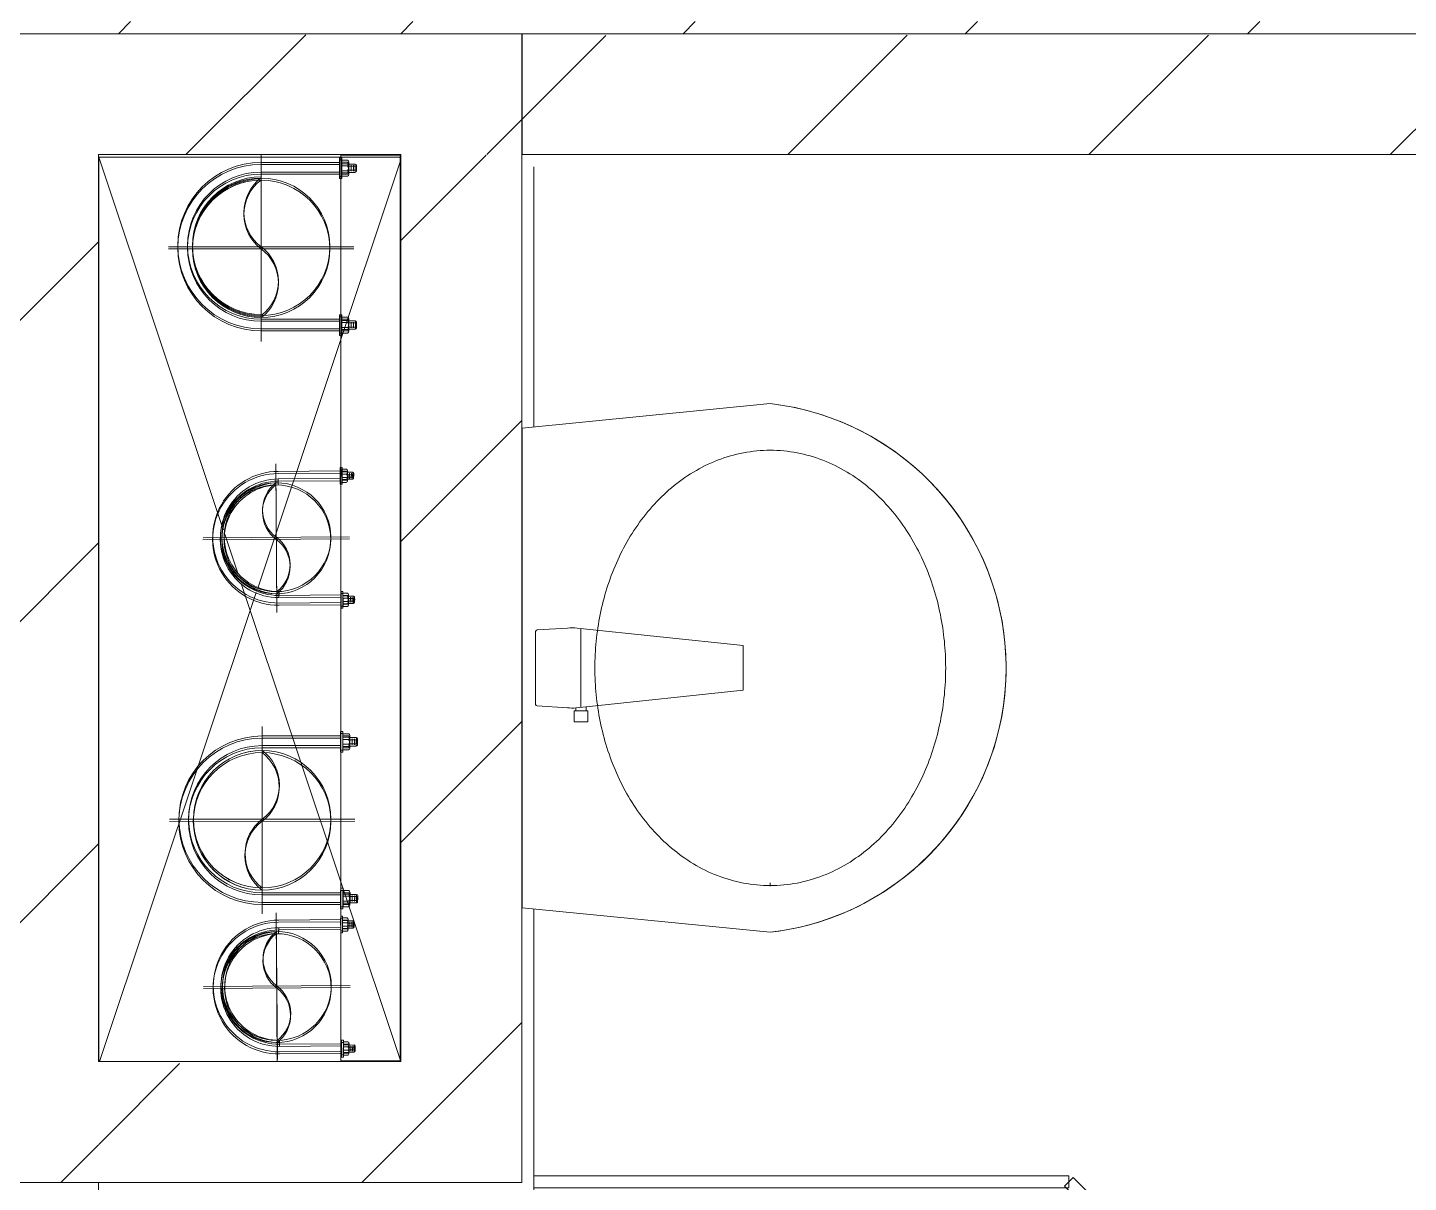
# Model space of a CAD drawing. Header units: millimetres. Extents: x 5357 to 201988, y -16345 to 109895.
# Drawn here: x 46694 to 47836, y 65887 to 66842 of the extents above; entities that cross this region are included whole.
import ezdxf

# ---------------------------------------------------------------- set-up
doc = ezdxf.new("R2010")
doc.units = ezdxf.units.MM
doc.linetypes.add('IMPORT-CENTER _3_', pattern=[10.16, 6.35, -1.27, 1.27, -1.27])
for name, color, linetype, lineweight in [('0-1', 7, 'Continuous', 5), ('0-2', 53, 'Continuous', 9), ('A-CLNG', 13, 'Continuous', 9), ('A-FLOR-1', 10, 'Continuous', 9), ('A-FLOR-2', 53, 'Continuous', 9), ('A-GLAZ-CURT-1', 53, 'Continuous', 9), ('A-WALL-1', 9, 'Continuous', 18), ('A-WALL-4', 113, 'Continuous', 18), ('A-WALL-PATT-1', 10, 'Continuous', 9), ('A-WALL-PATT-2', 53, 'Continuous', 9), ('A-WALL-PATT-3', 111, 'Continuous', 9), ('G-IMPT', 8, 'Continuous', 9), ('G-IMPT-2', 8, 'IMPORT-CENTER _3_', 9), ('I-WALL-1', 9, 'Continuous', 18), ('M-EQPM', 50, 'Continuous', 9), ('P-SANR-FIXT-1', 53, 'Continuous', 9), ('P-SANR-FIXT-2', 221, 'Continuous', 9)]:
    doc.layers.add(name, color=color, linetype=linetype, lineweight=lineweight)
pattern_1 = [(45, (0, 0), (-124.4508, 124.4508), [])]
pattern_2 = [(0, (0, 0), (894.08, 223.52), [73.762, -596.798, 73.762, -596.798, -3576.32]), (0, (0, 0), (894.08, 223.52), [-1341.12, 73.762, -1267.358, 73.762, -596.798, -1564.64]), (0, (0, 0), (894.08, 223.52), [-3352.8, 73.762, -373.278, 73.762, -1043.838]), (120, (335.28, 111.76), (-640.614, 662.536), [73.762, -596.798, 73.762, -4173.118]), (120, (335.28, 111.76), (-640.614, 662.536), [-744.322, -596.798, 73.762, -1267.358, -2235.2]), (120, (335.28, 111.76), (-640.614, 662.536), [-2682.24, 73.762, -596.798, 73.762, -1490.878]), (120, (335.28, 111.76), (-640.614, 662.536), [-3426.562, -373.278, 73.762, -1043.838]), (240, (447.04, 558.8), (-253.466, -886.056), [73.762, -596.798, 73.762, -4173.118]), (240, (447.04, 558.8), (-253.466, -886.056), [-744.322, -596.798, 73.762, -1267.358, -2235.2]), (240, (447.04, 558.8), (-253.466, -886.056), [-2682.24, 73.762, -596.798, 73.762, -1490.878]), (240, (447.04, 558.8), (-253.466, -886.056), [-3426.562, -373.278, 73.762, -1043.838])]

# ---------------------------------------------------------------- blocks, each defined once
blk = doc.blocks.new('NCV_TKTC_KET CAU_rvt-1-TKCS_MB SÂN ĐƯỜNG NỘI BỘ')
at = {"layer": 'A-FLOR-1'}
for p, q in [((47002.6, 66734.9), (46753, 66734.9)), ((46753, 66734.9), (46753, 65986.9))]:
    blk.add_line(p, q, dxfattribs=at)
at = {"layer": 'A-FLOR-2'}
for p, q in [((46753, 66734.9), (47002.6, 66734.9)), ((46753, 65986.9), (46753, 66734.9))]:
    blk.add_line(p, q, dxfattribs=at)
blk = doc.blocks.new('bonruatreo - Chậu rửa-401074-TKCS_MB SÂN ĐƯỜNG NỘI BỘ')
at = {"layer": 'P-SANR-FIXT-1'}
for p, q in [((198.4, 0), (-198.4, 0)), ((165, 0), (-165, 0)), ((218.6, -205), (198.4, 0)), ((-198.4, 0), (-218.6, -205)), ((-180.6, -205), (-177.8, -205))]:
    blk.add_line(p, q, dxfattribs=at)
at = {"layer": 'P-SANR-FIXT-1', "flags": 128}
blk.add_lwpolyline([(218.6, -205), (217.4, -213.7), (215.9, -222.4), (214, -231), (211.8, -239.5), (209.3, -247.9), (206.4, -256.2), (203.2, -264.4), (199.6, -272.5), (195.8, -280.4), (191.6, -288.1), (187.1, -295.7), (182.3, -303.1), (177.3, -310.3), (171.9, -317.3), (166.3, -324.1), (160.4, -330.6), (154.2, -336.9), (147.8, -342.9), (141.2, -348.7), (134.3, -354.2), (127.3, -359.4), (120, -364.4), (112.5, -369), (104.9, -373.4), (97.1, -377.4), (89.1, -381.2), (81, -384.6), (72.7, -387.6), (64.4, -390.4), (55.9, -392.8), (47.3, -394.8), (38.7, -396.6), (30, -397.9), (21.3, -399), (12.5, -399.6), (3.7, -400), (-5.1, -399.9), (-13.9, -399.6), (-22.6, -398.8), (-31.4, -397.8), (-40.1, -396.3), (-48.7, -394.5), (-57.2, -392.4), (-65.7, -390), (-74, -387.2), (-82.2, -384.1), (-90.3, -380.6), (-98.3, -376.8), (-106.1, -372.7), (-113.7, -368.3), (-121.1, -363.6), (-128.4, -358.7), (-135.4, -353.4), (-142.2, -347.8), (-148.8, -342), (-155.2, -335.9), (-161.3, -329.6), (-167.2, -323), (-172.8, -316.2), (-178.1, -309.2), (-183.1, -302), (-187.8, -294.6), (-192.2, -287), (-196.4, -279.2), (-200.2, -271.3), (-203.7, -263.2), (-206.8, -255), (-209.7, -246.6), (-212.2, -238.2), (-214.3, -229.7), (-216.1, -221.1), (-217.6, -212.4), (-218.6, -205)], dxfattribs=at)
at = {"layer": 'P-SANR-FIXT-1'}
blk.add_arc((0, -180), 220, 186.525, 353.475, dxfattribs=at)
for points in [[(-180, -205), (-180, -197.6), (-178.6, -182.7), (-172.4, -161.2), (-162.5, -141.1), (-149.4, -123), (-133.8, -107), (-116.1, -93.4), (-96.9, -82.1), (-76.5, -73.2), (-55.2, -66.5), (-33.3, -62.1), (-11.2, -59.9), (11.1, -59.9), (33.3, -62.1), (55.2, -66.5), (76.5, -73.2), (96.9, -82.1), (116.1, -93.4), (133.8, -107.1), (149.5, -123), (162.5, -141.2), (172.4, -161.2), (178.6, -182.7), (180, -197.6), (180, -205)], [(180, -205), (180, -212.4), (178.6, -227.3), (172.4, -248.8), (162.5, -268.8), (149.5, -287), (133.8, -302.9), (116.1, -316.6), (96.9, -327.9), (76.5, -336.8), (55.2, -343.5), (33.3, -347.9), (11.1, -350.1), (-11.2, -350.1), (-33.3, -347.9), (-55.2, -343.5), (-76.5, -336.8), (-96.9, -327.9), (-116.1, -316.6), (-133.8, -303), (-149.4, -287), (-162.5, -268.9), (-172.4, -248.8), (-178.6, -227.3), (-180, -212.4), (-180, -205)]]:
    blk.add_open_spline(points, degree=3, dxfattribs=at)
at = {"layer": 'P-SANR-FIXT-2'}
for p, q in [((-30.2, -11), (30.2, -11)), ((-33, -37.3), (-31.4, -12.2)), ((31.4, -12.2), (33, -37.3)), ((-44.7, -42.8), (-35.6, -42.8)), ((-44.7, -54.2), (-44.7, -42.8)), ((-35.6, -42.8), (-35.6, -44.2)), ((-35.6, -44.2), (-33.1, -44.2)), ((-35.6, -44.2), (-35.6, -52.9)), ((-32.2, -52.9), (-33.1, -44.2)), ((33, -45.4), (18.5, -182.5)), ((-35.6, -54.2), (-44.7, -54.2)), ((-35.6, -52.9), (-35.6, -54.2)), ((-32.2, -52.9), (-35.6, -52.9)), ((32.7, -48.5), (-32.7, -48.5)), ((-18.5, -182.5), (-32.2, -52.9)), ((18.5, -182.5), (-18.5, -182.5))]:
    blk.add_line(p, q, dxfattribs=at)
for centre, radius, start, end in [((-30.1, -12.3), 1.3, 91.2278, 176.4003), ((30.1, -12.3), 1.3, 3.5997, 88.7722), ((5.5, -41.4), 38.7, 173.966, 184.1457), ((-5.5, -41.4), 38.7, 353.966, 6.034)]:
    blk.add_arc(centre, radius, start, end, dxfattribs=at)
blk = doc.blocks.new('System Panel - Glazed-580253-TKCS_MB SÂN ĐƯỜNG NỘI BỘ')
at = {"layer": 'A-GLAZ-CURT-1'}
for p, q in [((352.2, 5), (-352.2, 5)), ((-352.2, 5), (-352.2, -5)), ((352.2, -5), (352.2, 5)), ((-352.2, -5), (352.2, -5))]:
    blk.add_line(p, q, dxfattribs=at)
blk = doc.blocks.new('System Panel - Glazed-918428-TKCS_MB SÂN ĐƯỜNG NỘI BỘ')
at = {"layer": 'A-GLAZ-CURT-1'}
for p, q in [((221.2, 5), (-221.2, 5)), ((-221.2, 5), (-221.2, -5)), ((221.2, -5), (221.2, 5)), ((-221.2, -5), (221.2, -5))]:
    blk.add_line(p, q, dxfattribs=at)
blk = doc.blocks.new('NCV_TKTC_TANG 1_rvt-1-TKCS_MB SÂN ĐƯỜNG NỘI BỘ')
at = {"layer": 'A-WALL-PATT-1'}
h = blk.add_hatch(dxfattribs=at)
h.set_pattern_fill('FP_1', color=256, style=0, pattern_type=2)
h.set_pattern_definition(pattern_1)
h.paths.add_polyline_path([(47923, 66736.9), (49052.6, 66736.9), (49052.6, 66836.9), (47103, 66835.3), (47103, 66736.9), (47722.5, 66736.9)])
h = blk.add_hatch(dxfattribs=at)
h.set_pattern_fill('FP_3', color=256, style=0, pattern_type=2)
h.set_pattern_definition(pattern_2)
h.paths.add_polyline_path([(47102.6, 65886.9), (47112.6, 65886.9), (47112.6, 66113), (47103, 66113.9), (47103, 66510.8), (47112.6, 66511.7), (47112.6, 66726.9), (47102.6, 66726.9), (47102.6, 65931.6)])
h = blk.add_hatch(dxfattribs=at)
h.set_pattern_fill('FP_3', color=256, style=0, pattern_type=2)
h.set_pattern_definition(pattern_2)
h.paths.add_polyline_path([(46752.6, 64946.9), (46762.6, 64948.8), (46762.6, 65378.4), (46754.9, 65380.9), (46757.4, 65396.3), (46762.6, 65396.3), (46762.6, 65886.9), (46752.6, 65886.9), (46752.6, 65021.1)])
at = {"layer": 'A-WALL-PATT-2'}
h = blk.add_hatch(dxfattribs=at)
h.set_pattern_fill('FP_2', color=256, style=0, pattern_type=2)
h.set_pattern_definition([(45, (0, 0), (-116.67262, 116.67262), [])])
h.paths.add_polyline_path([(47148.6, 66836.9), (49052.6, 66836.9), (49051.5, 66846.9), (45552.6, 66846.9), (45552.6, 66836.9), (47117.2, 66836.9)])
h.paths.add_polyline_path([(44752.6, 66836.9), (44752.6, 66846.9), (44652.6, 66846.9), (44652.6, 66836.9), (44662.6, 66836.9)])
at = {"layer": 'A-WALL-1'}
for p, q in [((49052.6, 66836.9), (47103, 66836.9)), ((47103, 66836.9), (47103, 66736.9)), ((47103, 66736.9), (49052.6, 66736.9))]:
    blk.add_line(p, q, dxfattribs=at)
at = {"layer": 'I-WALL-1'}
for p, q in [((46653, 66836.9), (49052.6, 66836.9)), ((47102.6, 66726.9), (47102.6, 65886.9)), ((47112.6, 66511.7), (47112.6, 66726.9)), ((47112.6, 65886.9), (47112.6, 66113)), ((46762.6, 65886.9), (46752.6, 65886.9)), ((46752.6, 65886.9), (46752.6, 65036.9)), ((47102.6, 65886.9), (46762.6, 65886.9)), ((47112.6, 65876.9), (47112.6, 65886.9))]:
    blk.add_line(p, q, dxfattribs=at)
at = {"layer": 'A-GLAZ-CURT-1'}
for name, p, rotation in [('System Panel - Glazed-918428-TKCS_MB SÂN ĐƯỜNG NỘI BỘ', (47333.7, 65887.4), 180), ('System Panel - Glazed-580253-TKCS_MB SÂN ĐƯỜNG NỘI BỘ', (47803.9, 65638.3), 135.0000000000004)]:
    blk.add_blockref(name, p, dxfattribs=dict(at, rotation=rotation))
at = {"layer": 'P-SANR-FIXT-1', "rotation": 90.00000000000044}
blk.add_blockref('bonruatreo - Chậu rửa-401074-TKCS_MB SÂN ĐƯỜNG NỘI BỘ', (47103, 66312.4), dxfattribs=at)
blk = doc.blocks.new('TKTC_XREF_251221_MB TANG 1 - TKTC_XREF_260130_MB TANG 1_dwg_CUM U_DN100-4202115-TKCS_MB SÂN ĐƯỜNG NỘI BỘ')
at = {"layer": 'G-IMPT'}
for p, q in [((-79.1, 66.6), (-79.1, 63.4)), ((-76.6, 66.6), (-76.6, 63.4)), ((-74.6, 66.6), (-74.6, 63.4)), ((-72.7, 69.3), (-72.7, 60.7)), ((-66.9, 67.9), (-71.7, 67.9)), ((-66.9, 62.1), (-71.7, 62.1)), ((-65, 69), (0, 69)), ((-79.1, -63.4), (-79.1, -66.6)), ((-76.6, -63.4), (-76.6, -66.6)), ((-74.6, -63.4), (-74.6, -66.6)), ((-72.7, -60.7), (-72.7, -69.3)), ((-66.9, -62.1), (-71.7, -62.1)), ((-66.9, -67.9), (-71.7, -67.9)), ((-65, -69), (0, -69))]:
    blk.add_line(p, q, dxfattribs=at)
at = {"layer": 'G-IMPT', "flags": 128}
for points in [[(-66.9, 70.8), (-66.9, 72.7), (-65, 72.7), (-65, 57.3), (-66.9, 57.3), (-66.9, 59.2)], [(-72.7, 67.6), (-78.1, 67.6), (-78.1, 62.4), (-72.7, 62.4)], [(-71.7, 59.2), (-66.9, 59.2), (-66.9, 70.8), (-71.7, 70.8)], [(-65, 61), (0, 61), (0, 57)], [(-66.9, -59.2), (-66.9, -57.3), (-65, -57.3), (-65, -72.7), (-66.9, -72.7), (-66.9, -70.8)], [(-65, -61), (0, -61), (0, -57)], [(-72.7, -62.4), (-78.1, -62.4), (-78.1, -67.6), (-72.7, -67.6)], [(-71.7, -70.8), (-66.9, -70.8), (-66.9, -59.2), (-71.7, -59.2)]]:
    blk.add_lwpolyline(points, dxfattribs=at)
at = {"layer": 'G-IMPT'}
for centre, radius, start, end in [((-78.1, 66.6), 0.96, 90, 180), ((-78.1, 63.4), 0.96, 180, 270), ((-71.1, 69.3), 1.56, 112.6199, 247.3801), ((-67.9, 65), 4.8, 143.1301, 216.8699), ((-71.1, 60.7), 1.56, 112.6199, 247.3801), ((0, 0), 69, 270, 90), ((0, 0), 61, 270, 90), ((0, 0), 57, 270, 90), ((-78.1, -63.4), 0.96, 90, 180), ((-78.1, -66.6), 0.96, 180, 270), ((-71.1, -60.7), 1.56, 112.6199, 247.3801), ((-67.9, -65), 4.8, 143.1301, 216.8699), ((-71.1, -69.3), 1.56, 112.6199, 247.3801)]:
    blk.add_arc(centre, radius, start, end, dxfattribs=at)
blk = doc.blocks.new('TKTC_XREF_251221_MB TANG 1 - TKTC_XREF_260130_MB TANG 1_dwg_$cc-4202117-TKCS_MB SÂN ĐƯỜNG NỘI BỘ')
at = {"layer": 'G-IMPT'}
blk.add_circle((0, 0), 0.5, dxfattribs=at)
for centre, radius, start, end in [((0, 0), 0.5, 90, 270), ((0.188, 0.25), 0.313, 126.8699, 233.1301), ((-0.188, -0.25), 0.313, 306.8699, 53.1301)]:
    blk.add_arc(centre, radius, start, end, dxfattribs=at)
at = {"layer": 'G-IMPT-2'}
for p, q in [((0, -0.673), (0, 0.673)), ((-0.673, 0), (0.673, 0))]:
    blk.add_line(p, q, dxfattribs=at)
blk = doc.blocks.new('TKTC_XREF_251221_MB TANG 1 - TKTC_XREF_260130_MB TANG 1_dwg_$cc-V266-TKCS_MB SÂN ĐƯỜNG NỘI BỘ')
at = {"layer": 'G-IMPT'}
blk.add_circle((0, 0), 0.5, dxfattribs=at)
for centre, radius, start, end in [((0, 0), 0.5, 90, 270), ((0.188, 0.25), 0.313, 126.8699, 233.1301), ((-0.188, -0.25), 0.313, 306.8699, 53.1301)]:
    blk.add_arc(centre, radius, start, end, dxfattribs=at)
at = {"layer": 'G-IMPT-2'}
for p, q in [((0, -0.673), (0, 0.673)), ((-0.673, 0), (0.673, 0))]:
    blk.add_line(p, q, dxfattribs=at)
blk = doc.blocks.new('TKTC_XREF_251221_MB TANG 1 - TKTC_XREF_260130_MB TANG 1_dwg_CUM U_DN100-4202112-TKCS_MB SÂN ĐƯỜNG NỘI BỘ')
at = {"layer": 'G-IMPT'}
for p, q in [((-72.7, 69.3), (-72.7, 60.7)), ((-65, 69), (0, 69)), ((-79.1, 66.6), (-79.1, 63.4)), ((-76.6, 66.6), (-76.6, 63.4)), ((-74.6, 66.6), (-74.6, 63.4)), ((-66.9, 67.9), (-71.7, 67.9)), ((-66.9, 62.1), (-71.7, 62.1)), ((-79.1, -63.4), (-79.1, -66.6)), ((-76.6, -63.4), (-76.6, -66.6)), ((-74.6, -63.4), (-74.6, -66.6)), ((-72.7, -60.7), (-72.7, -69.3)), ((-66.9, -62.1), (-71.7, -62.1)), ((-66.9, -67.9), (-71.7, -67.9)), ((-65, -69), (0, -69))]:
    blk.add_line(p, q, dxfattribs=at)
at = {"layer": 'G-IMPT', "flags": 128}
for points in [[(-71.7, 59.2), (-66.9, 59.2), (-66.9, 70.8), (-71.7, 70.8)], [(-66.9, 70.8), (-66.9, 72.7), (-65, 72.7), (-65, 57.3), (-66.9, 57.3), (-66.9, 59.2)], [(-72.7, 67.6), (-78.1, 67.6), (-78.1, 62.4), (-72.7, 62.4)], [(-65, 61), (0, 61), (0, 57)], [(-65, -61), (0, -61), (0, -57)], [(-72.7, -62.4), (-78.1, -62.4), (-78.1, -67.6), (-72.7, -67.6)], [(-71.7, -70.8), (-66.9, -70.8), (-66.9, -59.2), (-71.7, -59.2)], [(-66.9, -59.2), (-66.9, -57.3), (-65, -57.3), (-65, -72.7), (-66.9, -72.7), (-66.9, -70.8)]]:
    blk.add_lwpolyline(points, dxfattribs=at)
at = {"layer": 'G-IMPT'}
for centre, radius, start, end in [((-71.1, 69.3), 1.56, 112.6199, 247.3801), ((0, 0), 69, 270, 90), ((-78.1, 66.6), 0.96, 90, 180), ((-78.1, 63.4), 0.96, 180, 270), ((-67.9, 65), 4.8, 143.1301, 216.8699), ((-71.1, 60.7), 1.56, 112.6199, 247.3801), ((0, 0), 61, 270, 90), ((0, 0), 57, 270, 90), ((-78.1, -63.4), 0.96, 90, 180), ((-78.1, -66.6), 0.96, 180, 270), ((-71.1, -60.7), 1.56, 112.6199, 247.3801), ((-67.9, -65), 4.8, 143.1301, 216.8699), ((-71.1, -69.3), 1.56, 112.6199, 247.3801)]:
    blk.add_arc(centre, radius, start, end, dxfattribs=at)
blk = doc.blocks.new('TKTC_XREF_251221_MB TANG 1 - TKTC_XREF_260130_MB TANG 1_dwg_$cc-4202114-TKCS_MB SÂN ĐƯỜNG NỘI BỘ')
at = {"layer": 'G-IMPT'}
blk.add_circle((0, 0), 0.5, dxfattribs=at)
for centre, radius, start, end in [((0, 0), 0.5, 90, 270), ((0.188, 0.25), 0.313, 126.8699, 233.1301), ((-0.188, -0.25), 0.313, 306.8699, 53.1301)]:
    blk.add_arc(centre, radius, start, end, dxfattribs=at)
at = {"layer": 'G-IMPT-2'}
for p, q in [((0, -0.673), (0, 0.673)), ((-0.673, 0), (0.673, 0))]:
    blk.add_line(p, q, dxfattribs=at)
blk = doc.blocks.new('TKTC_XREF_251221_MB TANG 1 - TKTC_XREF_260130_MB TANG 1_dwg_$cc-4202118-TKCS_MB SÂN ĐƯỜNG NỘI BỘ')
at = {"layer": 'G-IMPT'}
blk.add_circle((0, 0), 0.5, dxfattribs=at)
for centre, radius, start, end in [((0, 0), 0.5, 90, 270), ((0.188, 0.25), 0.313, 126.8699, 233.1301), ((-0.188, -0.25), 0.313, 306.8699, 53.1301)]:
    blk.add_arc(centre, radius, start, end, dxfattribs=at)
at = {"layer": 'G-IMPT-2'}
for p, q in [((0, -0.673), (0, 0.673)), ((-0.673, 0), (0.673, 0))]:
    blk.add_line(p, q, dxfattribs=at)
blk = doc.blocks.new('TKTC_XREF_251221_MB TANG 1 - TKTC_XREF_260130_MB TANG 1_dwg_$cc-V278-TKCS_MB SÂN ĐƯỜNG NỘI BỘ')
at = {"layer": 'G-IMPT'}
blk.add_circle((0, 0), 0.5, dxfattribs=at)
for centre, radius, start, end in [((0, 0), 0.5, 90, 270), ((0.188, 0.25), 0.313, 126.8699, 233.1301), ((-0.188, -0.25), 0.313, 306.8699, 53.1301)]:
    blk.add_arc(centre, radius, start, end, dxfattribs=at)
at = {"layer": 'G-IMPT-2'}
for p, q in [((0, -0.673), (0, 0.67)), ((-0.673, 0), (0.673, 0))]:
    blk.add_line(p, q, dxfattribs=at)
blk = doc.blocks.new('TKTC_XREF_251221_MB TANG 1 - TKTC_XREF_260130_MB TANG 1_dwg-4202109-TKCS_MB SÂN ĐƯỜNG NỘI BỘ')
at = {"layer": 'G-IMPT'}
blk.add_line((-156149.5, -334609.6), (-156149.5, -335359.1), dxfattribs=at)
at = {"layer": 'G-IMPT', "flags": 128}
for points in [[(-156149.1, -335359), (-156198.7, -335358.8), (-156198.7, -334609.7)], [(-156198.7, -335359.7), (-156198.7, -334610.3), (-156149.6, -334610.6), (-156149.6, -335359.9)]]:
    blk.add_lwpolyline(points, dxfattribs=at)
for name, p, xscale, yscale, zscale, rotation in [('TKTC_XREF_251221_MB TANG 1 - TKTC_XREF_260130_MB TANG 1_dwg_$cc-4202114-TKCS_MB SÂN ĐƯỜNG NỘI BỘ', (-156264.6, -334687.6), 113.7150000000092, 113.7150000000092, 113.7150000000092, 0.04476088158440977), ('TKTC_XREF_251221_MB TANG 1 - TKTC_XREF_260130_MB TANG 1_dwg_$cc-V278-TKCS_MB SÂN ĐƯỜNG NỘI BỘ', (-156264.6, -334685.9), 113.7150000000092, 113.7150000000092, 113.7150000000092, 0.04476088158440977), ('TKTC_XREF_251221_MB TANG 1 - TKTC_XREF_260130_MB TANG 1_dwg_CUM U_DN100-4202112-TKCS_MB SÂN ĐƯỜNG NỘI BỘ', (-156264.6, -334686.7), 0.9975000000000005, 0.9975000000000005, 0.9975000000000005, 180.0467435561312), ('TKTC_XREF_251221_MB TANG 1 - TKTC_XREF_260130_MB TANG 1_dwg_CUM U_DN100-4202112-TKCS_MB SÂN ĐƯỜNG NỘI BỘ', (-156264.6, -334685), 0.9974999999999987, 0.9974999999999987, 0.9974999999999987, 180.0467435561312), ('TKTC_XREF_251221_MB TANG 1 - TKTC_XREF_260130_MB TANG 1_dwg_$cc-4202118-TKCS_MB SÂN ĐƯỜNG NỘI BỘ', (-156252, -334926.1), 90.0000000000512, 90.0000000000512, 90.0000000000512, 0.419778997776333), ('TKTC_XREF_251221_MB TANG 1 - TKTC_XREF_260130_MB TANG 1_dwg_$cc-4202118-TKCS_MB SÂN ĐƯỜNG NỘI BỘ', (-156252.1, -334927.9), 90.0000000000512, 90.0000000000512, 90.0000000000512, 0.419778997776333), ('TKTC_XREF_251221_MB TANG 1 - TKTC_XREF_260130_MB TANG 1_dwg_CUM U_DN100-4202112-TKCS_MB SÂN ĐƯỜNG NỘI BỘ', (-156263.8, -335161.1), 0.9974999999999966, 0.9974999999999966, 0.9974999999999966, 180.0467435564899), ('TKTC_XREF_251221_MB TANG 1 - TKTC_XREF_260130_MB TANG 1_dwg_CUM U_DN100-4202112-TKCS_MB SÂN ĐƯỜNG NỘI BỘ', (-156263.7, -335159.3), 0.9974999999999966, 0.9974999999999966, 0.9974999999999966, 180.0467435564899), ('TKTC_XREF_251221_MB TANG 1 - TKTC_XREF_260130_MB TANG 1_dwg_$cc-4202117-TKCS_MB SÂN ĐƯỜNG NỘI BỘ', (-156251.7, -335299), 90.0000000000512, 90.0000000000512, 90.0000000000512, 0.419778997776333), ('TKTC_XREF_251221_MB TANG 1 - TKTC_XREF_260130_MB TANG 1_dwg_$cc-4202117-TKCS_MB SÂN ĐƯỜNG NỘI BỘ', (-156251.6, -335297.2), 90.0000000000512, 90.0000000000512, 90.0000000000512, 0.419778997776333)]:
    blk.add_blockref(name, p, dxfattribs=dict(xscale=xscale, yscale=yscale, zscale=zscale, rotation=rotation))
at = {"extrusion": (0, 0, -1)}
for name, p, xscale, yscale, zscale, rotation in [('TKTC_XREF_251221_MB TANG 1 - TKTC_XREF_260130_MB TANG 1_dwg_CUM U_DN100-4202115-TKCS_MB SÂN ĐƯỜNG NỘI BỘ', (156250.2, -334927.9), 0.7894736842105242, 0.7894736842105242, -0.7894736842105241, 359.5802210006287), ('TKTC_XREF_251221_MB TANG 1 - TKTC_XREF_260130_MB TANG 1_dwg_CUM U_DN100-4202115-TKCS_MB SÂN ĐƯỜNG NỘI BỘ', (156250.1, -334926.1), 0.7894736842105242, 0.7894736842105242, -0.7894736842105241, 359.5802210006287), ('TKTC_XREF_251221_MB TANG 1 - TKTC_XREF_260130_MB TANG 1_dwg_$cc-V266-TKCS_MB SÂN ĐƯỜNG NỘI BỘ', (156263.7, -335159.3), 113.7150000000092, 113.7150000000092, -113.7150000000092, 179.9532564459116), ('TKTC_XREF_251221_MB TANG 1 - TKTC_XREF_260130_MB TANG 1_dwg_$cc-V266-TKCS_MB SÂN ĐƯỜNG NỘI BỘ', (156263.8, -335161.1), 113.7150000000092, 113.7150000000092, -113.7150000000092, 179.9532564459116), ('TKTC_XREF_251221_MB TANG 1 - TKTC_XREF_260130_MB TANG 1_dwg_CUM U_DN100-4202115-TKCS_MB SÂN ĐƯỜNG NỘI BỘ', (156249.7, -335297.2), 0.7894736842105242, 0.7894736842105242, -0.7894736842105241, 359.5802210006287), ('TKTC_XREF_251221_MB TANG 1 - TKTC_XREF_260130_MB TANG 1_dwg_CUM U_DN100-4202115-TKCS_MB SÂN ĐƯỜNG NỘI BỘ', (156249.8, -335299), 0.7894736842105242, 0.7894736842105242, -0.7894736842105241, 359.5802210006287)]:
    blk.add_blockref(name, p, dxfattribs=dict(at, xscale=xscale, yscale=yscale, zscale=zscale, rotation=rotation))
blk = doc.blocks.new('TKTC_XREF_251221_MB TANG 1 - TKTC_XREF_251221_MB TANG 1-2038492-TKCS_MB SÂN ĐƯỜNG NỘI BỘ')
blk.add_blockref('TKTC_XREF_251221_MB TANG 1 - TKTC_XREF_260130_MB TANG 1_dwg-4202109-TKCS_MB SÂN ĐƯỜNG NỘI BỘ', (169499.1, 384109.7))

msp = doc.modelspace()

# ---------------------------------------------------------------- hatches: boundary and pattern name
at = {"layer": 'A-WALL-PATT-3'}
h = msp.add_hatch(dxfattribs=at)
h.set_pattern_fill('FP_1', color=256, style=0, pattern_type=2)
h.set_pattern_definition(pattern_1)
h.paths.add_polyline_path([(46652.6, 65886.9), (46752.6, 65886.9), (46752.6, 66836.9), (46653, 66835.3), (46652.6, 66500.4), (46652.6, 65934.7)])
h = msp.add_hatch(dxfattribs=at)
h.set_pattern_fill('FP_1', color=256, style=0, pattern_type=2)
h.set_pattern_definition(pattern_1)
h.paths.add_polyline_path([(46753, 66736.9), (47102.6, 66736.9), (47102.6, 66836.9), (46752.6, 66835.3), (46752.9, 66736.9)])
h = msp.add_hatch(dxfattribs=at)
h.set_pattern_fill('FP_1', color=256, style=0, pattern_type=2)
h.set_pattern_definition(pattern_1)
h.paths.add_polyline_path([(47003, 65986.9), (47102.6, 65986.9), (47102.6, 66736.9), (47002.6, 66734.9), (47002.6, 65986.9)])
h = msp.add_hatch(dxfattribs=at)
h.set_pattern_fill('FP_1', color=256, style=0, pattern_type=2)
h.set_pattern_definition(pattern_1)
h.paths.add_polyline_path([(46753, 65886.9), (47102.6, 65886.9), (47102.6, 65986.9), (46752.6, 65984.7), (46752.9, 65886.9)])

# ---------------------------------------------------------------- linework, layer by layer
at = {"layer": '0-2'}
for p, q in [((46854.7, 66430.2), (46752.9, 66734.9)), ((46884.6, 66379.3), (47002.6, 66732.5)), ((46855.9, 66426.5), (46854.8, 66429.9)), ((46867.5, 66391.7), (46857.1, 66423)), ((47002.7, 65986.8), (46870.7, 66382.3)), ((46753.6, 65986.9), (46883.1, 66374.7))]:
    msp.add_line(p, q, dxfattribs=at)
at = {"layer": 'A-CLNG'}
for p, q in [((46752.9, 65986.9), (46752.9, 66734.9)), ((46753, 66734.9), (47002.6, 66734.9))]:
    msp.add_line(p, q, dxfattribs=at)
at = {"layer": 'A-WALL-4'}
for p, q in [((47102.6, 66836.9), (46652.6, 66836.9)), ((47102.6, 65886.9), (47102.6, 66836.9)), ((46752.6, 65986.9), (46752.6, 66736.9)), ((46752.6, 66736.9), (47002.6, 66736.9)), ((47002.6, 66736.9), (47002.6, 65986.9)), ((47002.6, 65986.9), (46752.6, 65986.9)), ((46652.6, 65886.9), (47102.6, 65886.9))]:
    msp.add_line(p, q, dxfattribs=at)

# ---------------------------------------------------------------- block references
at = {"layer": '0-1'}
for name in ['NCV_TKTC_KET CAU_rvt-1-TKCS_MB SÂN ĐƯỜNG NỘI BỘ', 'NCV_TKTC_TANG 1_rvt-1-TKCS_MB SÂN ĐƯỜNG NỘI BỘ']:
    msp.add_blockref(name, (0, 0), dxfattribs=at)
at = {"layer": 'M-EQPM'}
msp.add_blockref('TKTC_XREF_251221_MB TANG 1 - TKTC_XREF_251221_MB TANG 1-2038492-TKCS_MB SÂN ĐƯỜNG NỘI BỘ', (33652.6, 17236.9), dxfattribs=at)

doc.saveas('drawing.dxf')
